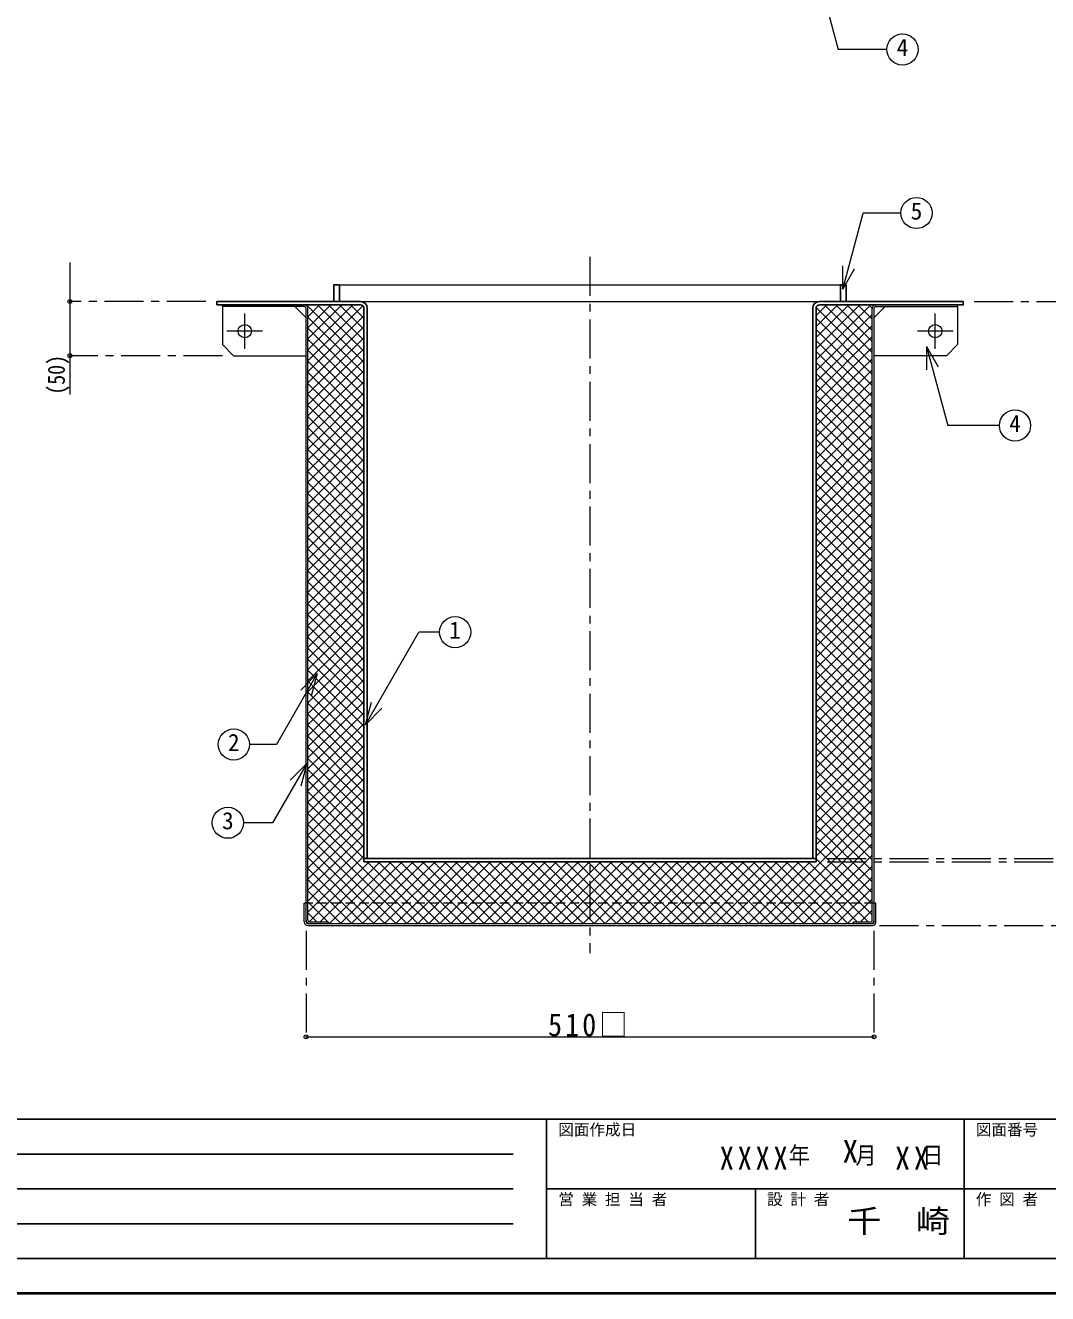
# Model space of a CAD drawing. Units: millimetres at full size, sheet at 1:7; details may follow other scales. Extents: x -1480 to 1355, y -979 to 988.
# Drawn here: x -569 to 349, y -979 to 159 of the extents above; entities that cross this region are included whole.
import ezdxf
from ezdxf.enums import TextEntityAlignment as Align

# ---------------------------------------------------------------- set-up
doc = ezdxf.new("R2010")
doc.units = ezdxf.units.MM
doc.header["$LTSCALE"] = 7
doc.header["$PDMODE"] = 32
doc.header["$PDSIZE"] = 3.5
doc.linetypes.add('CHAIN1', pattern=[8, 5, -1, 1, -1])
doc.linetypes.add('DASHED1', pattern=[1.8, 1.2, -0.6])
doc.layers.add('0-0_ﾚｲﾔ1', color=7, linetype='Continuous', lineweight=9)
doc.styles.add('ＭＳ ゴシック', font='')
doc.styles.get('ＭＳ ゴシック').set_extended_font_data('MS Gothic')

msp = doc.modelspace()

# ---------------------------------------------------------------- linework, layer by layer
at = {"layer": '0-0_ﾚｲﾔ1', "lineweight": 18}
for p, q in [((142.485, 205.72), (160.714, 137.689)), ((204.339, 137.689), (160.714, 137.689)), ((164.853, -77.42), (183.155, -9.114)), ((216.957, -9.114), (183.155, -9.114)), ((164.853, -77.42), (164.853, -56.42)), ((164.853, -77.42), (175.353, -59.233)), ((-392.245, -93.145), (-392.245, -91.545)), ((-318.845, -93.145), (-392.245, -93.145)), ((-317.245, -645.345), (-317.245, -94.745)), ((-315.645, -643.745), (-315.645, -94.745)), ((191.155, -644.345), (191.155, -94.745)), ((192.755, -94.745), (192.755, -645.945)), ((194.355, -93.145), (267.755, -93.145)), ((267.755, -93.145), (267.755, -91.545)), ((240.017, -128.948), (250.517, -147.135)), ((240.017, -128.948), (240.017, -149.948)), ((240.017, -128.948), (259.021, -199.872)), ((305.413, -199.872), (259.021, -199.872)), ((-263.882, -468.36), (-215.918, -385.284)), ((-197.385, -385.284), (-215.918, -385.284)), ((-307.151, -422.566), (-322, -437.415)), ((-307.151, -422.566), (-312.586, -442.851)), ((-263.882, -468.36), (-258.447, -448.075)), ((-263.882, -468.36), (-249.033, -453.511)), ((-316.586, -503.299), (-331.436, -518.148)), ((-316.586, -503.299), (-322.022, -523.583)), ((-317.245, -628.545), (-318.845, -628.545)), ((-318.845, -645.345), (-318.845, -628.545)), ((194.355, -628.545), (192.755, -628.545)), ((194.355, -645.945), (194.355, -628.545)), ((-315.645, -646.945), (191.755, -646.945)), ((-315.645, -648.545), (191.755, -648.545)), ((174.355, -646.945), (174.355, -645.345)), ((174.355, -645.345), (190.155, -645.345))]:
    msp.add_line(p, q, dxfattribs=at)
at = {"layer": '0-0_ﾚｲﾔ1', "color": 4}
for p, q in [((-529.245, -53.545), (-529.245, -172.145)), ((-287.245, -73.545), (162.755, -73.545)), ((-268.245, -88.545), (143.755, -88.545)), ((-392.245, -93.145), (-392.245, -127.145)), ((-327.245, -93.145), (-317.245, -103.145)), ((-316.796, -91.545), (-265.245, -143.096)), ((-316.242, -92.885), (-314.902, -91.545)), ((-315.645, -131.887), (-275.304, -91.545)), ((-315.645, -121.987), (-285.204, -91.545)), ((-315.645, -112.088), (-295.103, -91.545)), ((-315.645, -102.188), (-305.003, -91.545)), ((-315.645, -141.786), (-266.205, -92.346)), ((-315.645, -151.686), (-265.245, -101.286)), ((-306.896, -91.545), (-265.245, -133.197)), ((-296.997, -91.545), (-265.245, -123.297)), ((-287.097, -91.545), (-265.245, -113.398)), ((-277.198, -91.545), (-265.245, -103.498)), ((-267.05, -91.794), (-265.494, -93.35)), ((140.755, -140.763), (189.972, -91.545)), ((140.755, -130.863), (180.073, -91.545)), ((140.755, -120.964), (170.173, -91.545)), ((140.755, -111.064), (160.274, -91.545)), ((140.755, -101.165), (150.374, -91.545)), ((140.755, -150.662), (191.155, -100.262)), ((140.846, -93.811), (191.155, -144.119)), ((148.48, -91.545), (191.155, -134.22)), ((158.38, -91.545), (191.155, -124.32)), ((168.279, -91.545), (191.155, -114.421)), ((178.179, -91.545), (191.155, -104.521)), ((188.078, -91.545), (191.157, -94.624)), ((192.755, -103.145), (202.755, -93.145)), ((267.755, -93.145), (267.755, -127.145)), ((-315.645, -102.596), (-265.245, -152.996)), ((-315.645, -161.585), (-265.245, -111.185)), ((-315.645, -112.495), (-265.245, -162.895)), ((140.755, -103.619), (191.155, -154.019)), ((140.755, -160.562), (191.155, -110.162)), ((140.755, -113.518), (191.155, -163.918)), ((-315.645, -171.485), (-265.245, -121.085)), ((-315.645, -122.395), (-265.245, -172.795)), ((140.755, -170.461), (191.155, -120.061)), ((140.755, -123.418), (191.155, -173.818)), ((-392.245, -127.145), (-382.245, -137.145)), ((-315.645, -181.384), (-265.245, -130.984)), ((-315.645, -132.294), (-265.245, -182.694)), ((140.755, -180.361), (191.155, -129.961)), ((140.755, -133.317), (191.155, -183.717)), ((-382.245, -137.145), (-317.245, -137.145)), ((-315.645, -191.284), (-265.245, -140.884)), ((-315.645, -142.194), (-265.245, -192.594)), ((140.755, -190.26), (191.155, -139.86)), ((140.755, -143.217), (191.155, -193.617)), ((-315.645, -201.183), (-265.245, -150.783)), ((-315.645, -152.093), (-265.245, -202.493)), ((140.755, -200.16), (191.155, -149.76)), ((140.755, -153.116), (191.155, -203.516)), ((-315.645, -211.083), (-265.245, -160.683)), ((-315.645, -161.993), (-265.245, -212.393)), ((-315.645, -220.982), (-265.245, -170.582)), ((140.755, -210.059), (191.155, -159.659)), ((140.755, -163.016), (191.155, -213.416)), ((140.755, -219.959), (191.155, -169.559)), ((-315.645, -171.892), (-265.245, -222.292)), ((-315.645, -230.882), (-265.245, -180.482)), ((-315.645, -181.792), (-265.245, -232.192)), ((140.755, -172.915), (191.155, -223.315)), ((140.755, -229.858), (191.155, -179.458)), ((-315.645, -240.781), (-265.245, -190.381)), ((-315.645, -191.691), (-265.245, -242.091)), ((140.755, -182.815), (191.155, -233.215)), ((140.755, -239.758), (191.155, -189.358)), ((140.755, -192.714), (191.155, -243.114)), ((-315.645, -250.681), (-265.245, -200.281)), ((-315.645, -201.591), (-265.245, -251.991)), ((140.755, -249.657), (191.155, -199.257)), ((140.755, -202.614), (191.155, -253.014)), ((-315.645, -260.58), (-265.245, -210.18)), ((-315.645, -211.49), (-265.245, -261.89)), ((140.755, -259.557), (191.155, -209.157)), ((140.755, -212.513), (191.155, -262.913)), ((-315.645, -270.48), (-265.245, -220.08)), ((-315.645, -221.39), (-265.245, -271.79)), ((140.755, -269.456), (191.155, -219.056)), ((140.755, -222.413), (191.155, -272.813)), ((-315.645, -280.379), (-265.245, -229.979)), ((-315.645, -231.289), (-265.245, -281.689)), ((140.755, -279.356), (191.155, -228.956)), ((140.755, -232.312), (191.155, -282.712)), ((140.755, -289.255), (191.155, -238.855)), ((-315.645, -290.279), (-265.245, -239.879)), ((-315.645, -241.189), (-265.245, -291.589)), ((-315.645, -300.178), (-265.245, -249.778)), ((140.755, -242.212), (191.155, -292.612)), ((140.755, -299.155), (191.155, -248.755)), ((-315.645, -251.088), (-265.245, -301.488)), ((-315.645, -310.078), (-265.245, -259.678)), ((-315.645, -260.988), (-265.245, -311.388)), ((140.755, -252.111), (191.155, -302.511)), ((140.755, -309.054), (191.155, -258.654)), ((-315.645, -319.977), (-265.245, -269.577)), ((-315.645, -270.887), (-265.245, -321.287)), ((140.755, -262.011), (191.155, -312.411)), ((140.755, -318.954), (191.155, -268.554)), ((140.755, -271.91), (191.155, -322.31)), ((-315.645, -329.877), (-265.245, -279.477)), ((-315.645, -280.787), (-265.245, -331.187)), ((140.755, -328.853), (191.155, -278.453)), ((140.755, -281.81), (191.155, -332.21)), ((-315.645, -339.776), (-265.245, -289.376)), ((-315.645, -290.686), (-265.245, -341.086)), ((140.755, -338.753), (191.155, -288.353)), ((140.755, -291.709), (191.155, -342.109)), ((-315.645, -349.676), (-265.245, -299.276)), ((-315.645, -300.586), (-265.245, -350.986)), ((140.755, -348.652), (191.155, -298.252)), ((140.755, -301.609), (191.155, -352.009)), ((-315.645, -359.575), (-265.245, -309.175)), ((-315.645, -310.485), (-265.245, -360.885)), ((140.755, -358.552), (191.155, -308.152)), ((140.755, -311.508), (191.155, -361.908)), ((140.755, -368.451), (191.155, -318.051)), ((-315.645, -369.475), (-265.245, -319.075)), ((-315.645, -320.385), (-265.245, -370.785)), ((-315.645, -379.374), (-265.245, -328.974)), ((140.755, -321.408), (191.155, -371.808)), ((140.755, -378.351), (191.155, -327.951)), ((-315.645, -330.284), (-265.245, -380.684)), ((-315.645, -389.274), (-265.245, -338.874)), ((-315.645, -340.184), (-265.245, -390.584)), ((140.755, -331.307), (191.155, -381.707)), ((140.755, -388.25), (191.155, -337.85)), ((140.755, -341.207), (191.155, -391.607)), ((-315.645, -399.173), (-265.245, -348.773)), ((-315.645, -350.083), (-265.245, -400.483)), ((140.755, -398.15), (191.155, -347.75)), ((140.755, -351.106), (191.155, -401.506)), ((-315.645, -409.073), (-265.245, -358.673)), ((-315.645, -359.983), (-265.245, -410.383)), ((140.755, -408.049), (191.155, -357.649)), ((140.755, -361.006), (191.155, -411.406)), ((-315.645, -418.972), (-265.245, -368.572)), ((-315.645, -369.882), (-265.245, -420.282)), ((140.755, -417.949), (191.155, -367.549)), ((140.755, -370.905), (191.155, -421.305)), ((-315.645, -428.872), (-265.245, -378.472)), ((-315.645, -379.782), (-265.245, -430.182)), ((140.755, -427.848), (191.155, -377.448)), ((140.755, -380.805), (191.155, -431.205)), ((-315.645, -438.771), (-265.245, -388.371)), ((-315.645, -389.681), (-265.245, -440.081)), ((-315.645, -448.67), (-265.245, -398.27)), ((140.755, -437.748), (191.155, -387.348)), ((140.755, -390.704), (191.155, -441.104)), ((140.755, -447.647), (191.155, -397.247)), ((-315.645, -399.581), (-265.245, -449.981)), ((-315.645, -458.57), (-265.245, -408.17)), ((-315.645, -409.48), (-265.245, -459.88)), ((140.755, -400.604), (191.155, -451.004)), ((140.755, -457.547), (191.155, -407.147)), ((-315.645, -468.469), (-265.245, -418.069)), ((-315.645, -419.38), (-265.245, -469.78)), ((140.755, -410.503), (191.155, -460.903)), ((140.755, -467.446), (191.155, -417.046)), ((140.755, -420.403), (191.155, -470.803)), ((-315.645, -478.369), (-265.245, -427.969)), ((-315.645, -429.279), (-265.245, -479.679)), ((140.755, -477.346), (191.155, -426.946)), ((140.755, -430.302), (191.155, -480.702)), ((-315.645, -488.268), (-265.245, -437.868)), ((-315.645, -439.178), (-265.245, -489.578)), ((140.755, -487.245), (191.155, -436.845)), ((140.755, -440.202), (191.155, -490.602)), ((-315.645, -498.168), (-265.245, -447.768)), ((-315.645, -449.078), (-265.245, -499.478)), ((140.755, -497.145), (191.155, -446.745)), ((140.755, -450.101), (191.155, -500.501)), ((-315.645, -508.067), (-265.245, -457.667)), ((-315.645, -458.977), (-265.245, -509.377)), ((140.755, -507.044), (191.155, -456.644)), ((140.755, -460.001), (191.155, -510.401)), ((140.755, -516.944), (191.155, -466.544)), ((-315.645, -517.967), (-265.245, -467.567)), ((-315.645, -468.877), (-265.245, -519.277)), ((-315.645, -527.866), (-265.245, -477.466)), ((140.755, -469.9), (191.155, -520.3)), ((140.755, -526.843), (191.155, -476.443)), ((-315.645, -478.776), (-265.245, -529.176)), ((-315.645, -537.766), (-265.245, -487.366)), ((-315.645, -488.676), (-265.245, -539.076)), ((140.755, -479.8), (191.155, -530.2)), ((140.755, -536.743), (191.155, -486.343)), ((-315.645, -547.665), (-265.245, -497.265)), ((-315.645, -498.575), (-265.245, -548.975)), ((140.755, -489.699), (191.155, -540.099)), ((140.755, -546.642), (191.155, -496.242)), ((140.755, -499.599), (191.155, -549.999)), ((-315.645, -557.565), (-265.245, -507.165)), ((-315.645, -508.475), (-265.245, -558.875)), ((140.755, -556.542), (191.155, -506.142)), ((140.755, -509.498), (191.155, -559.898)), ((-315.645, -567.464), (-265.245, -517.064)), ((-315.645, -518.374), (-265.245, -568.774)), ((140.755, -566.441), (191.155, -516.041)), ((140.755, -519.398), (191.155, -569.798)), ((-315.645, -577.364), (-265.245, -526.964)), ((-315.645, -528.274), (-265.245, -578.674)), ((140.755, -576.341), (191.155, -525.941)), ((140.755, -529.297), (191.155, -579.697)), ((-315.645, -587.263), (-265.245, -536.863)), ((-315.645, -538.173), (-265.245, -588.573)), ((89.949, -646.945), (191.155, -545.74)), ((140.755, -586.24), (191.155, -535.84)), ((140.755, -539.197), (191.155, -589.597)), ((-315.645, -597.163), (-265.245, -546.763)), ((-315.645, -548.073), (-216.773, -646.945)), ((-315.645, -607.062), (-265.245, -556.662)), ((99.848, -646.945), (191.155, -555.639)), ((140.755, -549.096), (191.155, -599.496)), ((-315.645, -557.972), (-226.672, -646.945)), ((-315.645, -616.962), (-265.245, -566.562)), ((-315.645, -567.872), (-236.572, -646.945)), ((109.748, -646.945), (191.155, -565.539)), ((140.755, -558.996), (191.155, -609.396)), ((140.755, -568.895), (191.155, -619.295)), ((-315.645, -626.861), (-265.245, -576.461)), ((-315.645, -577.771), (-246.471, -646.945)), ((119.647, -646.945), (191.155, -575.438)), ((140.755, -578.795), (191.155, -629.195)), ((-315.645, -636.761), (-265.245, -586.361)), ((-315.645, -587.671), (-256.371, -646.945)), ((-314.308, -645.324), (-260.53, -591.545)), ((-304.431, -645.345), (-250.631, -591.545)), ((-296.131, -646.945), (-240.731, -591.545)), ((-286.232, -646.945), (-230.832, -591.545)), ((-276.332, -646.945), (-220.932, -591.545)), ((-266.433, -646.945), (-211.033, -591.545)), ((-262.273, -591.545), (-206.873, -646.945)), ((-256.533, -646.945), (-201.133, -591.545)), ((-252.374, -591.545), (-196.974, -646.945)), ((-246.634, -646.945), (-191.234, -591.545)), ((-242.474, -591.545), (-187.074, -646.945)), ((-236.734, -646.945), (-181.334, -591.545)), ((-232.575, -591.545), (-177.175, -646.945)), ((-226.835, -646.945), (-171.435, -591.545)), ((-222.675, -591.545), (-167.275, -646.945)), ((-216.935, -646.945), (-161.535, -591.545)), ((-212.776, -591.545), (-157.376, -646.945)), ((-207.036, -646.945), (-151.636, -591.545)), ((-202.876, -591.545), (-147.476, -646.945)), ((-197.136, -646.945), (-141.736, -591.545)), ((-192.977, -591.545), (-137.577, -646.945)), ((-187.237, -646.945), (-131.837, -591.545)), ((-183.077, -591.545), (-127.677, -646.945)), ((-177.337, -646.945), (-121.937, -591.545)), ((-173.178, -591.545), (-117.778, -646.945)), ((-167.438, -646.945), (-112.038, -591.545)), ((-163.278, -591.545), (-107.878, -646.945)), ((-157.538, -646.945), (-102.138, -591.545)), ((-153.379, -591.545), (-97.979, -646.945)), ((-147.639, -646.945), (-92.239, -591.545)), ((-143.479, -591.545), (-88.079, -646.945)), ((-137.739, -646.945), (-82.339, -591.545)), ((-133.58, -591.545), (-78.18, -646.945)), ((-127.84, -646.945), (-72.44, -591.545)), ((-123.68, -591.545), (-68.28, -646.945)), ((-117.94, -646.945), (-62.54, -591.545)), ((-113.781, -591.545), (-58.381, -646.945)), ((-108.041, -646.945), (-52.641, -591.545)), ((-103.881, -591.545), (-48.481, -646.945)), ((-98.141, -646.945), (-42.741, -591.545)), ((-93.982, -591.545), (-38.582, -646.945)), ((-88.242, -646.945), (-32.842, -591.545)), ((-84.082, -591.545), (-28.682, -646.945)), ((-78.342, -646.945), (-22.942, -591.545)), ((-74.183, -591.545), (-18.783, -646.945)), ((-68.443, -646.945), (-13.043, -591.545)), ((-64.283, -591.545), (-8.883, -646.945)), ((-58.543, -646.945), (-3.143, -591.545)), ((-54.384, -591.545), (1.016, -646.945)), ((-48.644, -646.945), (6.756, -591.545)), ((-44.484, -591.545), (10.916, -646.945)), ((-38.744, -646.945), (16.656, -591.545)), ((-34.585, -591.545), (20.815, -646.945)), ((-28.845, -646.945), (26.555, -591.545)), ((-24.685, -591.545), (30.715, -646.945)), ((-18.945, -646.945), (36.455, -591.545)), ((-14.786, -591.545), (40.614, -646.945)), ((-9.046, -646.945), (46.354, -591.545)), ((-4.886, -591.545), (50.514, -646.945)), ((0.854, -646.945), (56.254, -591.545)), ((5.013, -591.545), (60.413, -646.945)), ((10.753, -646.945), (66.153, -591.545)), ((14.913, -591.545), (70.313, -646.945)), ((20.653, -646.945), (76.053, -591.545)), ((24.812, -591.545), (80.212, -646.945)), ((30.552, -646.945), (85.952, -591.545)), ((34.712, -591.545), (90.112, -646.945)), ((40.452, -646.945), (95.852, -591.545)), ((44.611, -591.545), (100.011, -646.945)), ((50.351, -646.945), (105.751, -591.545)), ((54.511, -591.545), (109.911, -646.945)), ((60.251, -646.945), (115.651, -591.545)), ((64.41, -591.545), (119.81, -646.945)), ((70.15, -646.945), (125.55, -591.545)), ((74.31, -591.545), (129.71, -646.945)), ((80.049, -646.945), (135.449, -591.545)), ((84.209, -591.545), (139.609, -646.945)), ((94.109, -591.545), (149.509, -646.945)), ((104.008, -591.545), (159.408, -646.945)), ((113.908, -591.545), (169.308, -646.945)), ((123.807, -591.545), (177.607, -645.345)), ((129.547, -646.945), (191.155, -585.338)), ((133.707, -591.545), (187.507, -645.345)), ((140.755, -588.694), (191.155, -639.094)), ((-315.645, -597.57), (-266.27, -646.945)), ((139.446, -646.945), (191.155, -595.237)), ((-315.645, -607.47), (-276.17, -646.945)), ((149.346, -646.945), (191.155, -605.137)), ((-315.645, -617.369), (-286.069, -646.945)), ((159.245, -646.945), (191.155, -615.036)), ((169.145, -646.945), (191.155, -624.936)), ((-315.645, -627.269), (-297.569, -645.345)), ((-315.645, -637.168), (-307.468, -645.345)), ((180.644, -645.345), (191.155, -634.835)), ((-297.245, -645.669), (-295.969, -646.945)), ((190.717, -645.172), (190.982, -644.908)), ((-317.245, -748.545), (192.755, -748.545))]:
    msp.add_line(p, q, dxfattribs=at)
at = {"layer": '0-0_ﾚｲﾔ1', "color": 4, "linetype": 'CHAIN1'}
for p, q in [((-62.245, -48.545), (-62.245, -673.545)), ((-407.245, -88.545), (-529.245, -88.545)), ((282.755, -88.545), (529.755, -88.545)), ((-372.245, -131.145), (-372.245, -99.145)), ((247.755, -131.145), (247.755, -99.145)), ((-356.245, -115.145), (-388.245, -115.145)), ((263.755, -115.145), (231.755, -115.145)), ((-392.245, -137.145), (-529.245, -137.145)), ((150.755, -588.545), (459.755, -588.545)), ((150.755, -591.545), (494.755, -591.545)), ((197.755, -648.545), (529.755, -648.545)), ((-317.245, -653.545), (-317.245, -748.545)), ((192.755, -653.545), (192.755, -748.545))]:
    msp.add_line(p, q, dxfattribs=at)
at = {"layer": '0-0_ﾚｲﾔ1', "color": 5, "lineweight": 25}
for p, q in [((-287.245, -88.545), (-287.245, -73.545)), ((162.755, -73.545), (167.755, -73.545)), ((162.755, -88.545), (162.755, -73.545)), ((167.755, -88.545), (167.755, -73.545)), ((-397.245, -91.545), (-397.245, -88.545)), ((-268.245, -88.545), (-397.245, -88.545)), ((272.755, -88.545), (143.755, -88.545)), ((-397.245, -91.545), (-268.245, -91.545)), ((-265.245, -94.545), (-265.245, -591.545)), ((-262.245, -588.545), (-262.245, -94.545)), ((137.755, -588.545), (137.755, -94.545)), ((140.755, -94.545), (140.755, -591.545)), ((140.755, -588.545), (-265.245, -588.545)), ((140.755, -591.545), (-265.245, -591.545))]:
    msp.add_line(p, q, dxfattribs=at)
at = {"layer": '0-0_ﾚｲﾔ1', "color": 4, "linetype": 'DASHED1'}
msp.add_line((192.755, -628.545), (-317.245, -628.545), dxfattribs=at)
at = {"layer": '0-0_ﾚｲﾔ1', "color": 6, "lineweight": 25}
for p, q in [((-1448.245, -822.545), (1323.755, -822.545)), ((-101.245, -947.545), (-101.245, -822.545)), ((273.755, -822.545), (273.755, -947.545)), ((-781.245, -853.795), (-131.245, -853.795)), ((-131.245, -885.045), (-781.245, -885.045)), ((1323.755, -885.045), (-101.245, -885.045)), ((86.255, -947.545), (86.255, -885.045)), ((-131.245, -916.295), (-781.245, -916.295)), ((1323.755, -947.545), (-1448.245, -947.545))]:
    msp.add_line(p, q, dxfattribs=at)
at = {"layer": '0-0_ﾚｲﾔ1', "color": 1, "lineweight": 40}
msp.add_line((1355.255, -979.045), (-1479.745, -979.045), dxfattribs=at)
at = {"layer": '0-0_ﾚｲﾔ1', "color": 5, "lineweight": 25}
for points in [[(-292.245, -88.545), (-292.245, -73.545), (-287.245, -73.545)], [(143.755, -91.545), (272.755, -91.545), (272.755, -88.545)]]:
    msp.add_lwpolyline(points, dxfattribs=at)
at = {"layer": '0-0_ﾚｲﾔ1', "color": 4}
msp.add_lwpolyline([(267.755, -127.145), (257.755, -137.145), (192.755, -137.145)], dxfattribs=at)
at = {"layer": '0-0_ﾚｲﾔ1', "lineweight": 18}
for points in [[(-307.151, -422.566), (-343.84, -486.114), (-368.112, -486.114)], [(-316.586, -503.299), (-347.223, -556.364), (-373.431, -556.364)], [(-314.045, -645.345), (-297.245, -645.345), (-297.245, -646.945)]]:
    msp.add_lwpolyline(points, dxfattribs=at)
for centre in [(218.339, 137.689), (230.957, -9.114), (319.413, -199.872), (-183.385, -385.284), (-382.112, -486.114), (-387.431, -556.364)]:
    msp.add_circle(centre, 14, dxfattribs=at)
at = {"layer": '0-0_ﾚｲﾔ1', "color": 4}
for centre in [(-372.245, -115.145), (247.755, -115.145)]:
    msp.add_circle(centre, 6, dxfattribs=at)
at = {"layer": '0-0_ﾚｲﾔ1', "color": 5, "lineweight": 25}
for centre, radius, start, end in [((-268.245, -94.545), 6, 0, 90), ((143.755, -94.545), 6, 90, 180), ((-268.245, -94.545), 3, 0, 90), ((143.755, -94.545), 3, 90, 180)]:
    msp.add_arc(centre, radius, start, end, dxfattribs=at)
at = {"layer": '0-0_ﾚｲﾔ1', "lineweight": 18}
for centre, radius, start, end in [((-318.845, -94.745), 3.2, 0, 90), ((-318.845, -94.745), 1.6, 0, 90), ((194.355, -94.745), 3.2, 90, 180), ((194.355, -94.745), 1.6, 90, 180), ((-315.645, -645.345), 3.2, 180, 270), ((-314.045, -643.745), 3.2, 180, 270), ((-315.645, -645.345), 1.6, 180, 270), ((-314.045, -643.745), 1.6, 180, 270), ((190.155, -644.345), 1, 270, 0), ((190.155, -644.345), 2.6, 270, 0), ((191.755, -645.945), 2.6, 270, 0), ((191.755, -645.945), 1, 270, 0)]:
    msp.add_arc(centre, radius, start, end, dxfattribs=at)
at = {"layer": '0-0_ﾚｲﾔ1', "color": 4}
for p in [(-529.245, -88.545), (-529.245, -137.145), (-317.245, -748.545), (192.755, -748.545)]:
    msp.add_point(p, dxfattribs=at)

# ---------------------------------------------------------------- texts
at = {"layer": '0-0_ﾚｲﾔ1', "style": 'ＭＳ ゴシック'}
for s, height, p in [('4', 15.4, (213.089, 127.189)), ('5', 15.4, (225.707, -19.614)), ('4', 15.4, (314.163, -210.372)), ('1', 15.4, (-188.635, -395.784)), ('2', 15.4, (-387.362, -496.614)), ('3', 15.4, (-392.681, -566.864)), ('図面作成日', 10.26, (-90.745, -840.045)), ('図面番号', 10.26, (284.255, -840.045)), ('X', 20.53, (164.555, -867.795)), ('営 業 担 当 者', 10.26, (-90.745, -902.545)), ('設 計 者', 10.26, (96.755, -902.545)), ('作 図 者', 10.26, (284.255, -902.545))]:
    msp.add_text(s, height=height, dxfattribs=at).set_placement(p, align=Align.BOTTOM_LEFT)
at = {"layer": '0-0_ﾚｲﾔ1', "style": 'ＭＳ ゴシック', "width": 0.85}
msp.add_text('(50)', height=15.4, rotation=90, dxfattribs=at).set_placement((-529.245, -172.145), align=Align.BOTTOM_LEFT)
at = {"layer": '0-0_ﾚｲﾔ1', "style": 'ＭＳ ゴシック', "width": 1.1}
msp.add_text('千\u3000崎', height=20.53, dxfattribs=at).set_placement((168.755, -930.295), align=Align.BOTTOM_LEFT)
at = {"layer": '0-0_ﾚｲﾔ1', "attachment_point": 7, "style": 'ＭＳ ゴシック'}
for s, insert, char_height in [('\\T1.22;\\W0.9;510□', (-99.87, -748.545), 20.53), ('\\T1.28;\\W0.9;XXXX', (54.305, -867.795), 20.53), ('\\T1.27;\\W0.9;年\\~\\~\\~月\\~\\~\\~日', (116.255, -864.295), 15.4), ('\\T1.27;\\W0.95;XX', (211.805, -867.795), 20.53)]:
    msp.add_mtext(s, dxfattribs=dict(at, insert=insert, char_height=char_height))

doc.saveas('drawing.dxf')
